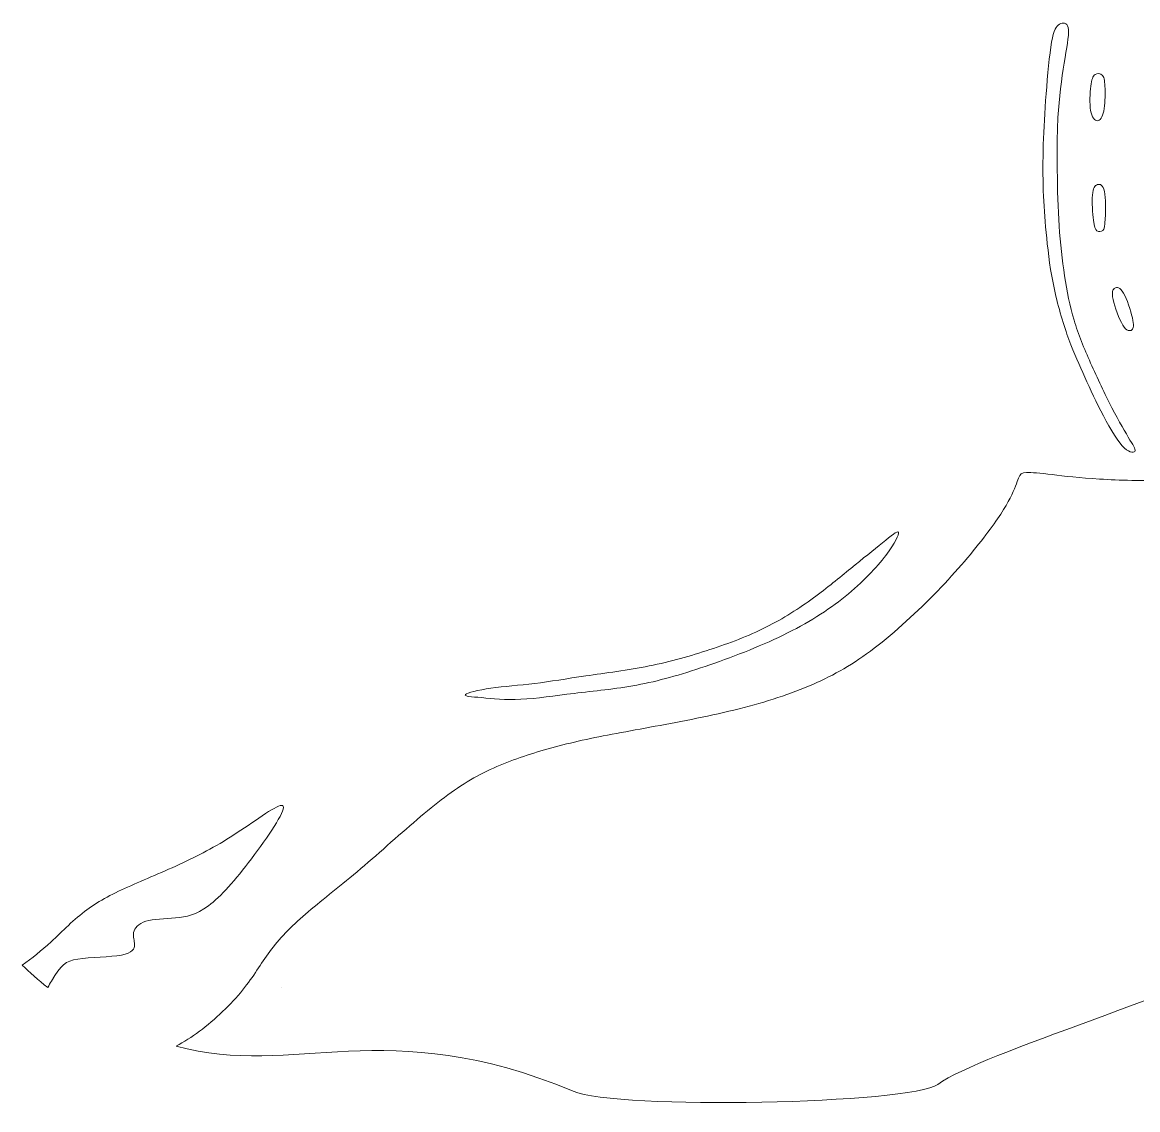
# Model space of a CAD drawing. Header units: millimetres. Extents: x -6423 to -1759, y 6 to 2012.
# Drawn here: x -2033.72 to -2001.34, y 1420.16 to 1451.72 of the extents above; entities that cross this region are included whole.
import ezdxf

# ---------------------------------------------------------------- set-up
doc = ezdxf.new("R2010")
doc.units = ezdxf.units.MM
doc.header["$MEASUREMENT"] = 0
doc.layers.add('layer 1', color=7, linetype='Continuous')

msp = doc.modelspace()

# ---------------------------------------------------------------- linework, layer by layer
at = {"layer": 'layer 1', "color": 177, "lineweight": 9}
for points, knots in [([(-2003.8442, 1451.1407), (-2003.7823, 1451.498), (-2003.7136, 1451.608), (-2003.6174, 1451.663), (-2003.6174, 1451.663), (-2003.5211, 1451.718), (-2003.3974, 1451.718), (-2003.3631, 1451.5669), (-2003.3631, 1451.5669), (-2003.3287, 1451.4156), (-2003.3837, 1451.1132), (-2003.4524, 1450.6939), (-2003.4524, 1450.6939), (-2003.5211, 1450.2747), (-2003.6036, 1449.7386), (-2003.6449, 1449.1681), (-2003.6449, 1449.1681), (-2003.6861, 1448.5977), (-2003.6861, 1447.9929), (-2003.6792, 1447.4224), (-2003.6792, 1447.4224), (-2003.6723, 1446.8519), (-2003.6586, 1446.3159), (-2003.6242, 1445.8073), (-2003.6242, 1445.8073), (-2003.5899, 1445.2986), (-2003.5349, 1444.8176), (-2003.4662, 1444.3639), (-2003.4662, 1444.3639), (-2003.3974, 1443.9103), (-2003.315, 1443.4841), (-2003.1913, 1443.0717), (-2003.1913, 1443.0717), (-2003.0676, 1442.6594), (-2002.9026, 1442.2607), (-2002.7101, 1441.8278), (-2002.7101, 1441.8278), (-2002.5177, 1441.3947), (-2002.2977, 1440.9274), (-2002.0916, 1440.5287), (-2002.0916, 1440.5287), (-2001.8854, 1440.1301), (-2001.693, 1439.8003), (-2001.5693, 1439.594), (-2001.5693, 1439.594), (-2001.4454, 1439.3878), (-2001.3906, 1439.3054), (-2001.4317, 1439.2641), (-2001.4317, 1439.2641), (-2001.473, 1439.2228), (-2001.6104, 1439.2228), (-2001.796, 1439.4291), (-2001.796, 1439.4291), (-2001.9816, 1439.6352), (-2002.2153, 1440.0477), (-2002.4146, 1440.4395), (-2002.4146, 1440.4395), (-2002.614, 1440.8311), (-2002.7789, 1441.2023), (-2002.9369, 1441.5528), (-2002.9369, 1441.5528), (-2003.095, 1441.9034), (-2003.2463, 1442.2333), (-2003.3974, 1442.6662), (-2003.3974, 1442.6662), (-2003.5487, 1443.0993), (-2003.6998, 1443.6354), (-2003.803, 1444.1577), (-2003.803, 1444.1577), (-2003.906, 1444.68), (-2003.961, 1445.1887), (-2004.0023, 1445.6216), (-2004.0023, 1445.6216), (-2004.0434, 1446.0547), (-2004.071, 1446.412), (-2004.0847, 1446.8245), (-2004.0847, 1446.8245), (-2004.0984, 1447.2369), (-2004.0984, 1447.7042), (-2004.0847, 1448.1714), (-2004.0847, 1448.1714), (-2004.071, 1448.6389), (-2004.0434, 1449.1063), (-2004.0023, 1449.6423), (-2004.0023, 1449.6423), (-2003.961, 1450.1785), (-2003.906, 1450.7833), (-2003.8442, 1451.1407)], [0, 0, 0, 0, 0.0434783, 0.0434783, 0.0434783, 0.0434783, 0.0869565, 0.0869565, 0.0869565, 0.0869565, 0.1304348, 0.1304348, 0.1304348, 0.1304348, 0.173913, 0.173913, 0.173913, 0.173913, 0.2173913, 0.2173913, 0.2173913, 0.2173913, 0.2608696, 0.2608696, 0.2608696, 0.2608696, 0.3043478, 0.3043478, 0.3043478, 0.3043478, 0.3478261, 0.3478261, 0.3478261, 0.3478261, 0.3913043, 0.3913043, 0.3913043, 0.3913043, 0.4347826, 0.4347826, 0.4347826, 0.4347826, 0.4782609, 0.4782609, 0.4782609, 0.4782609, 0.5217391, 0.5217391, 0.5217391, 0.5217391, 0.5652174, 0.5652174, 0.5652174, 0.5652174, 0.6086957, 0.6086957, 0.6086957, 0.6086957, 0.6521739, 0.6521739, 0.6521739, 0.6521739, 0.6956522, 0.6956522, 0.6956522, 0.6956522, 0.7391304, 0.7391304, 0.7391304, 0.7391304, 0.7826087, 0.7826087, 0.7826087, 0.7826087, 0.826087, 0.826087, 0.826087, 0.826087, 0.8695652, 0.8695652, 0.8695652, 0.8695652, 0.9130435, 0.9130435, 0.9130435, 0.9130435, 1, 1, 1, 1]), ([(-2002.7066, 1449.8623), (-2002.6827, 1450.0617), (-2002.6482, 1450.1578), (-2002.583, 1450.2025), (-2002.583, 1450.2025), (-2002.5177, 1450.2471), (-2002.4214, 1450.2404), (-2002.3664, 1450.175), (-2002.3664, 1450.175), (-2002.3114, 1450.1097), (-2002.2977, 1449.986), (-2002.2926, 1449.7901), (-2002.2926, 1449.7901), (-2002.2874, 1449.5942), (-2002.2909, 1449.3262), (-2002.3286, 1449.1425), (-2002.3286, 1449.1425), (-2002.3664, 1448.9585), (-2002.4386, 1448.8589), (-2002.5159, 1448.8589), (-2002.5159, 1448.8589), (-2002.5932, 1448.8589), (-2002.6757, 1448.9585), (-2002.7101, 1449.1597), (-2002.7101, 1449.1597), (-2002.7445, 1449.3605), (-2002.7307, 1449.663), (-2002.7066, 1449.8623)], [0, 0, 0, 0, 0.125, 0.125, 0.125, 0.125, 0.25, 0.25, 0.25, 0.25, 0.375, 0.375, 0.375, 0.375, 0.5, 0.5, 0.5, 0.5, 0.625, 0.625, 0.625, 0.625, 0.75, 0.75, 0.75, 0.75, 1, 1, 1, 1]), ([(-2002.5142, 1447.0067), (-2002.4421, 1447.0306), (-2002.3527, 1447.0032), (-2002.3114, 1446.8073), (-2002.3114, 1446.8073), (-2002.2703, 1446.6114), (-2002.2772, 1446.2471), (-2002.2874, 1446.0237), (-2002.2874, 1446.0237), (-2002.2977, 1445.8004), (-2002.3114, 1445.7179), (-2002.3561, 1445.6767), (-2002.3561, 1445.6767), (-2002.4008, 1445.6354), (-2002.4764, 1445.6354), (-2002.528, 1445.6697), (-2002.528, 1445.6697), (-2002.5795, 1445.7041), (-2002.607, 1445.7728), (-2002.631, 1445.9721), (-2002.631, 1445.9721), (-2002.6551, 1446.1715), (-2002.6757, 1446.5014), (-2002.6586, 1446.7042), (-2002.6586, 1446.7042), (-2002.6414, 1446.9069), (-2002.5864, 1446.9825), (-2002.5142, 1447.0067)], [0, 0, 0, 0, 0.125, 0.125, 0.125, 0.125, 0.25, 0.25, 0.25, 0.25, 0.375, 0.375, 0.375, 0.375, 0.5, 0.5, 0.5, 0.5, 0.625, 0.625, 0.625, 0.625, 0.75, 0.75, 0.75, 0.75, 1, 1, 1, 1]), ([(-2002.0091, 1444.0031), (-2001.9472, 1444.0391), (-2001.8578, 1444.0306), (-2001.7582, 1443.8588), (-2001.7582, 1443.8588), (-2001.6585, 1443.6868), (-2001.5486, 1443.3518), (-2001.4996, 1443.1388), (-2001.4996, 1443.1388), (-2001.4507, 1442.9257), (-2001.4627, 1442.8347), (-2001.5159, 1442.7909), (-2001.5159, 1442.7909), (-2001.5691, 1442.747), (-2001.6637, 1442.7504), (-2001.7744, 1442.9275), (-2001.7744, 1442.9275), (-2001.8854, 1443.1044), (-2002.0126, 1443.4549), (-2002.0589, 1443.6706), (-2002.0589, 1443.6706), (-2002.1053, 1443.8862), (-2002.0709, 1443.967), (-2002.0091, 1444.0031)], [0, 0, 0, 0, 0.1428571, 0.1428571, 0.1428571, 0.1428571, 0.2857143, 0.2857143, 0.2857143, 0.2857143, 0.4285714, 0.4285714, 0.4285714, 0.4285714, 0.5714286, 0.5714286, 0.5714286, 0.5714286, 0.7142857, 0.7142857, 0.7142857, 0.7142857, 1, 1, 1, 1]), ([(-1990.7086, 1425.4834), (-1992.1194, 1425.5391), (-1996.3928, 1425.5651), (-1997.4414, 1424.9451), (-1997.4414, 1424.9451), (-1999.7448, 1423.5831), (-2005.846, 1421.8273), (-2007.1428, 1420.8922), (-2007.1428, 1420.8922), (-2007.9398, 1420.3176), (-2016.4582, 1420.1568), (-2017.7333, 1420.6916), (-2017.7333, 1420.6916), (-2023.2059, 1422.9866), (-2025.7958, 1421.0522), (-2029.26, 1422.0043), (-2029.26, 1422.0043), (-2029.0289, 1422.1251), (-2028.8063, 1422.2641), (-2028.5803, 1422.4318), (-2028.5803, 1422.4318), (-2028.1267, 1422.7685), (-2027.6591, 1423.2223), (-2027.3293, 1423.6276), (-2027.3293, 1423.6276), (-2026.9994, 1424.0333), (-2026.807, 1424.3906), (-2026.5389, 1424.748), (-2026.5389, 1424.748), (-2026.2708, 1425.1054), (-2025.9271, 1425.4627), (-2025.5011, 1425.834), (-2025.5011, 1425.834), (-2025.0749, 1426.205), (-2024.5664, 1426.59), (-2024.0028, 1427.0642), (-2024.0028, 1427.0642), (-2023.4391, 1427.5384), (-2022.8207, 1428.102), (-2022.2639, 1428.5762), (-2022.2639, 1428.5762), (-2021.7071, 1429.0504), (-2021.2122, 1429.4354), (-2020.7106, 1429.7309), (-2020.7106, 1429.7309), (-2020.2088, 1430.0264), (-2019.7002, 1430.2326), (-2019.171, 1430.4113), (-2019.171, 1430.4113), (-2018.6418, 1430.59), (-2018.092, 1430.7413), (-2017.4666, 1430.8787), (-2017.4666, 1430.8787), (-2016.8411, 1431.0161), (-2016.1401, 1431.1399), (-2015.3565, 1431.2842), (-2015.3565, 1431.2842), (-2014.5731, 1431.4286), (-2013.7071, 1431.5936), (-2012.9166, 1431.7928), (-2012.9166, 1431.7928), (-2012.1262, 1431.9921), (-2011.4115, 1432.2257), (-2010.7791, 1432.5007), (-2010.7791, 1432.5007), (-2010.1468, 1432.7756), (-2009.5969, 1433.0917), (-2008.9922, 1433.5522), (-2008.9922, 1433.5522), (-2008.3873, 1434.0129), (-2007.7275, 1434.6176), (-2007.157, 1435.2087), (-2007.157, 1435.2087), (-2006.5866, 1435.7997), (-2006.1055, 1436.377), (-2005.755, 1436.8375), (-2005.755, 1436.8375), (-2005.4045, 1437.298), (-2005.1845, 1437.6417), (-2005.047, 1437.9098), (-2005.047, 1437.9098), (-2004.9096, 1438.1777), (-2004.8546, 1438.3703), (-2004.8064, 1438.4871), (-2004.8064, 1438.4871), (-2004.7583, 1438.6039), (-2004.7172, 1438.6452), (-2004.5728, 1438.6521), (-2004.5728, 1438.6521), (-2004.4285, 1438.6589), (-2004.181, 1438.6315), (-2003.8305, 1438.5902), (-2003.8305, 1438.5902), (-2003.4799, 1438.549), (-2003.0263, 1438.494), (-2002.449, 1438.4597), (-2002.449, 1438.4597), (-2001.8716, 1438.4253), (-2001.1706, 1438.4115), (-2000.559, 1438.4115), (-2000.559, 1438.4115), (-1999.9473, 1438.4115), (-1999.4249, 1438.4253), (-1998.9987, 1438.4802), (-1998.9987, 1438.4802), (-1998.5726, 1438.5352), (-1998.2427, 1438.6315), (-1997.8648, 1438.7276), (-1997.8648, 1438.7276), (-1997.4867, 1438.8239), (-1997.0606, 1438.9202), (-1996.7032, 1439.0163), (-1996.7032, 1439.0163), (-1996.3459, 1439.1126), (-1996.0572, 1439.2088), (-1995.7615, 1439.305), (-1995.7615, 1439.305), (-1995.466, 1439.4012), (-1995.1636, 1439.4974), (-1994.9574, 1439.5594), (-1994.9574, 1439.5594), (-1994.7511, 1439.6212), (-1994.6413, 1439.6486), (-1994.3321, 1439.5318), (-1994.3321, 1439.5318), (-1994.0227, 1439.415), (-1993.5141, 1439.1537), (-1992.9025, 1438.9683), (-1992.9025, 1438.9683), (-1992.2907, 1438.7826), (-1991.576, 1438.6726), (-1990.9779, 1438.5834), (-1990.9779, 1438.5834), (-1990.38, 1438.494), (-1989.899, 1438.4253), (-1989.3903, 1438.2947), (-1989.3903, 1438.2947), (-1988.8817, 1438.164), (-1988.3457, 1437.9716), (-1987.8852, 1437.8067), (-1987.8852, 1437.8067), (-1987.4247, 1437.6417), (-1987.0397, 1437.5043), (-1986.7305, 1437.353), (-1986.7305, 1437.353), (-1986.4211, 1437.2019), (-1986.1875, 1437.0369), (-1986.0363, 1436.8514), (-1986.0363, 1436.8514), (-1985.8851, 1436.6657), (-1985.8164, 1436.4596), (-1985.8369, 1436.2052), (-1985.8369, 1436.2052), (-1985.8576, 1435.951), (-1985.9676, 1435.6486), (-1986.1532, 1435.2774), (-1986.1532, 1435.2774), (-1986.3387, 1434.9063), (-1986.5998, 1434.4664), (-1986.8473, 1434.1021), (-1986.8473, 1434.1021), (-1987.0947, 1433.7379), (-1987.3284, 1433.4492), (-1987.5965, 1433.2499), (-1987.5965, 1433.2499), (-1987.8645, 1433.0506), (-1988.167, 1432.9406), (-1988.4419, 1432.8651), (-1988.4419, 1432.8651), (-1988.7167, 1432.7894), (-1988.9641, 1432.7482), (-1989.1085, 1432.6864), (-1989.1085, 1432.6864), (-1989.2528, 1432.6244), (-1989.2941, 1432.542), (-1989.3216, 1432.3839), (-1989.3216, 1432.3839), (-1989.3491, 1432.2257), (-1989.3628, 1431.9921), (-1989.4316, 1431.8341), (-1989.4316, 1431.8341), (-1989.5003, 1431.676), (-1989.624, 1431.5936), (-1989.8921, 1431.5317), (-1989.8921, 1431.5317), (-1990.1601, 1431.4697), (-1990.5724, 1431.4286), (-1990.9299, 1431.3942), (-1990.9299, 1431.3942), (-1991.2873, 1431.3599), (-1991.5897, 1431.3323), (-1991.8165, 1431.1673), (-1991.8165, 1431.1673), (-1992.0433, 1431.0024), (-1992.1944, 1430.7), (-1992.3525, 1430.3702), (-1992.3525, 1430.3702), (-1992.5107, 1430.0401), (-1992.6755, 1429.6829), (-1992.8062, 1429.3598), (-1992.8062, 1429.3598), (-1992.9367, 1429.0367), (-1993.033, 1428.748), (-1993.1017, 1428.4388), (-1993.1017, 1428.4388), (-1993.1705, 1428.1294), (-1993.2117, 1427.7996), (-1993.1498, 1427.6347), (-1993.1498, 1427.6347), (-1993.088, 1427.4697), (-1992.923, 1427.4697), (-1992.6551, 1427.4765), (-1992.6551, 1427.4765), (-1992.387, 1427.4834), (-1992.0157, 1427.4971), (-1991.6275, 1427.5934), (-1991.6275, 1427.5934), (-1991.2392, 1427.6896), (-1990.8337, 1427.8683), (-1990.6742, 1427.7928), (-1990.6742, 1427.7928), (-1990.5147, 1427.7171), (-1990.6013, 1427.3873), (-1990.6598, 1426.9199), (-1990.6598, 1426.9199), (-1990.7182, 1426.4524), (-1990.7484, 1425.8477), (-1990.7086, 1425.4834)], [0, 0, 0, 0, 0.0172414, 0.0172414, 0.0172414, 0.0172414, 0.0344828, 0.0344828, 0.0344828, 0.0344828, 0.0517241, 0.0517241, 0.0517241, 0.0517241, 0.0689655, 0.0689655, 0.0689655, 0.0689655, 0.0862069, 0.0862069, 0.0862069, 0.0862069, 0.1034483, 0.1034483, 0.1034483, 0.1034483, 0.1206897, 0.1206897, 0.1206897, 0.1206897, 0.137931, 0.137931, 0.137931, 0.137931, 0.1551724, 0.1551724, 0.1551724, 0.1551724, 0.1724138, 0.1724138, 0.1724138, 0.1724138, 0.1896552, 0.1896552, 0.1896552, 0.1896552, 0.2068966, 0.2068966, 0.2068966, 0.2068966, 0.2241379, 0.2241379, 0.2241379, 0.2241379, 0.2413793, 0.2413793, 0.2413793, 0.2413793, 0.2586207, 0.2586207, 0.2586207, 0.2586207, 0.2758621, 0.2758621, 0.2758621, 0.2758621, 0.2931034, 0.2931034, 0.2931034, 0.2931034, 0.3103448, 0.3103448, 0.3103448, 0.3103448, 0.3275862, 0.3275862, 0.3275862, 0.3275862, 0.3448276, 0.3448276, 0.3448276, 0.3448276, 0.362069, 0.362069, 0.362069, 0.362069, 0.3793103, 0.3793103, 0.3793103, 0.3793103, 0.3965517, 0.3965517, 0.3965517, 0.3965517, 0.4137931, 0.4137931, 0.4137931, 0.4137931, 0.4310345, 0.4310345, 0.4310345, 0.4310345, 0.4482759, 0.4482759, 0.4482759, 0.4482759, 0.4655172, 0.4655172, 0.4655172, 0.4655172, 0.4827586, 0.4827586, 0.4827586, 0.4827586, 0.5, 0.5, 0.5, 0.5, 0.5172414, 0.5172414, 0.5172414, 0.5172414, 0.5344828, 0.5344828, 0.5344828, 0.5344828, 0.5517241, 0.5517241, 0.5517241, 0.5517241, 0.5689655, 0.5689655, 0.5689655, 0.5689655, 0.5862069, 0.5862069, 0.5862069, 0.5862069, 0.6034483, 0.6034483, 0.6034483, 0.6034483, 0.6206897, 0.6206897, 0.6206897, 0.6206897, 0.637931, 0.637931, 0.637931, 0.637931, 0.6551724, 0.6551724, 0.6551724, 0.6551724, 0.6724138, 0.6724138, 0.6724138, 0.6724138, 0.6896552, 0.6896552, 0.6896552, 0.6896552, 0.7068966, 0.7068966, 0.7068966, 0.7068966, 0.7241379, 0.7241379, 0.7241379, 0.7241379, 0.7413793, 0.7413793, 0.7413793, 0.7413793, 0.7586207, 0.7586207, 0.7586207, 0.7586207, 0.7758621, 0.7758621, 0.7758621, 0.7758621, 0.7931034, 0.7931034, 0.7931034, 0.7931034, 0.8103448, 0.8103448, 0.8103448, 0.8103448, 0.8275862, 0.8275862, 0.8275862, 0.8275862, 0.8448276, 0.8448276, 0.8448276, 0.8448276, 0.862069, 0.862069, 0.862069, 0.862069, 0.8793103, 0.8793103, 0.8793103, 0.8793103, 0.8965517, 0.8965517, 0.8965517, 0.8965517, 0.9137931, 0.9137931, 0.9137931, 0.9137931, 0.9310345, 0.9310345, 0.9310345, 0.9310345, 0.9482759, 0.9482759, 0.9482759, 0.9482759, 0.9655172, 0.9655172, 0.9655172, 0.9655172, 1, 1, 1, 1]), ([(-2008.7515, 1436.6111), (-2008.4972, 1436.8174), (-2008.3186, 1436.9685), (-2008.291, 1436.9136), (-2008.291, 1436.9136), (-2008.2634, 1436.8586), (-2008.3871, 1436.5974), (-2008.6552, 1436.2469), (-2008.6552, 1436.2469), (-2008.9233, 1435.8964), (-2009.3357, 1435.4565), (-2009.8374, 1435.051), (-2009.8374, 1435.051), (-2010.3392, 1434.6455), (-2010.9303, 1434.2744), (-2011.6381, 1433.9307), (-2011.6381, 1433.9307), (-2012.346, 1433.5871), (-2013.1709, 1433.2708), (-2013.8993, 1433.0234), (-2013.8993, 1433.0234), (-2014.6279, 1432.776), (-2015.2602, 1432.5972), (-2015.8857, 1432.4805), (-2015.8857, 1432.4805), (-2016.5112, 1432.3637), (-2017.1296, 1432.3087), (-2017.7001, 1432.24), (-2017.7001, 1432.24), (-2018.2706, 1432.1712), (-2018.7929, 1432.0887), (-2019.2466, 1432.0682), (-2019.2466, 1432.0682), (-2019.7002, 1432.0475), (-2020.0851, 1432.0887), (-2020.3875, 1432.1162), (-2020.3875, 1432.1162), (-2020.69, 1432.1437), (-2020.9099, 1432.1574), (-2020.8617, 1432.2056), (-2020.8617, 1432.2056), (-2020.8136, 1432.2537), (-2020.4975, 1432.3361), (-2020.1194, 1432.3911), (-2020.1194, 1432.3911), (-2019.7415, 1432.4461), (-2019.3016, 1432.4735), (-2018.8479, 1432.5285), (-2018.8479, 1432.5285), (-2018.3943, 1432.5835), (-2017.9269, 1432.6661), (-2017.3633, 1432.7485), (-2017.3633, 1432.7485), (-2016.7997, 1432.831), (-2016.1401, 1432.9135), (-2015.5215, 1433.0372), (-2015.5215, 1433.0372), (-2014.9029, 1433.1608), (-2014.3255, 1433.3258), (-2013.7619, 1433.5114), (-2013.7619, 1433.5114), (-2013.1983, 1433.697), (-2012.6485, 1433.9031), (-2012.1399, 1434.1575), (-2012.1399, 1434.1575), (-2011.6313, 1434.4118), (-2011.1639, 1434.7143), (-2010.7584, 1435.0097), (-2010.7584, 1435.0097), (-2010.3529, 1435.3052), (-2010.0093, 1435.594), (-2009.6725, 1435.8688), (-2009.6725, 1435.8688), (-2009.3357, 1436.1438), (-2009.0057, 1436.405), (-2008.7515, 1436.6111)], [0, 0, 0, 0, 0.05, 0.05, 0.05, 0.05, 0.1, 0.1, 0.1, 0.1, 0.15, 0.15, 0.15, 0.15, 0.2, 0.2, 0.2, 0.2, 0.25, 0.25, 0.25, 0.25, 0.3, 0.3, 0.3, 0.3, 0.35, 0.35, 0.35, 0.35, 0.4, 0.4, 0.4, 0.4, 0.45, 0.45, 0.45, 0.45, 0.5, 0.5, 0.5, 0.5, 0.55, 0.55, 0.55, 0.55, 0.6, 0.6, 0.6, 0.6, 0.65, 0.65, 0.65, 0.65, 0.7, 0.7, 0.7, 0.7, 0.75, 0.75, 0.75, 0.75, 0.8, 0.8, 0.8, 0.8, 0.85, 0.85, 0.85, 0.85, 0.9, 0.9, 0.9, 0.9, 1, 1, 1, 1]), ([(-2032.9853, 1423.7003), (-2033.2561, 1423.9169), (-2033.5198, 1424.1525), (-2033.7228, 1424.3508), (-2033.7228, 1424.3508), (-2033.4456, 1424.5466), (-2033.1651, 1424.7767), (-2032.8895, 1425.0298), (-2032.8895, 1425.0298), (-2032.5529, 1425.3389), (-2032.2228, 1425.6827), (-2031.8517, 1425.9577), (-2031.8517, 1425.9577), (-2031.4806, 1426.2326), (-2031.0681, 1426.4387), (-2030.5734, 1426.6587), (-2030.5734, 1426.6587), (-2030.0784, 1426.8786), (-2029.5011, 1427.1123), (-2028.9651, 1427.3666), (-2028.9651, 1427.3666), (-2028.429, 1427.6209), (-2027.9341, 1427.8959), (-2027.3775, 1428.267), (-2027.3775, 1428.267), (-2026.8207, 1428.6381), (-2026.2021, 1429.1054), (-2026.1472, 1428.9611), (-2026.1472, 1428.9611), (-2026.0922, 1428.8167), (-2026.6007, 1428.0609), (-2027.0681, 1427.4421), (-2027.0681, 1427.4421), (-2027.5354, 1426.8237), (-2027.9617, 1426.3425), (-2028.319, 1426.0745), (-2028.319, 1426.0745), (-2028.6764, 1425.8064), (-2028.9651, 1425.7514), (-2029.2743, 1425.724), (-2029.2743, 1425.724), (-2029.5837, 1425.6964), (-2029.9135, 1425.6964), (-2030.1334, 1425.6277), (-2030.1334, 1425.6277), (-2030.3534, 1425.559), (-2030.4634, 1425.4216), (-2030.4909, 1425.2978), (-2030.4909, 1425.2978), (-2030.5184, 1425.1741), (-2030.4634, 1425.0641), (-2030.4634, 1424.9473), (-2030.4634, 1424.9473), (-2030.4634, 1424.8304), (-2030.5184, 1424.7067), (-2030.8414, 1424.6449), (-2030.8414, 1424.6449), (-2031.1645, 1424.583), (-2031.7554, 1424.583), (-2032.1128, 1424.528), (-2032.1128, 1424.528), (-2032.4703, 1424.4731), (-2032.594, 1424.3631), (-2032.8758, 1423.8889), (-2032.8758, 1423.8889), (-2032.9102, 1423.831), (-2032.9469, 1423.7677), (-2032.9853, 1423.7003)], [0, 0, 0, 0, 0.0555556, 0.0555556, 0.0555556, 0.0555556, 0.1111111, 0.1111111, 0.1111111, 0.1111111, 0.1666667, 0.1666667, 0.1666667, 0.1666667, 0.2222222, 0.2222222, 0.2222222, 0.2222222, 0.2777778, 0.2777778, 0.2777778, 0.2777778, 0.3333333, 0.3333333, 0.3333333, 0.3333333, 0.3888889, 0.3888889, 0.3888889, 0.3888889, 0.4444444, 0.4444444, 0.4444444, 0.4444444, 0.5, 0.5, 0.5, 0.5, 0.5555556, 0.5555556, 0.5555556, 0.5555556, 0.6111111, 0.6111111, 0.6111111, 0.6111111, 0.6666667, 0.6666667, 0.6666667, 0.6666667, 0.7222222, 0.7222222, 0.7222222, 0.7222222, 0.7777778, 0.7777778, 0.7777778, 0.7777778, 0.8333333, 0.8333333, 0.8333333, 0.8333333, 0.8888889, 0.8888889, 0.8888889, 0.8888889, 1, 1, 1, 1])]:
    msp.add_open_spline(points, degree=3, knots=knots, dxfattribs=at)
msp.add_open_spline([(-2026.2098, 1423.7059), (-2026.2098, 1423.7059), (-2026.2098, 1423.7059), (-2026.2098, 1423.7059)], degree=3, dxfattribs=at)

doc.saveas('drawing.dxf')
